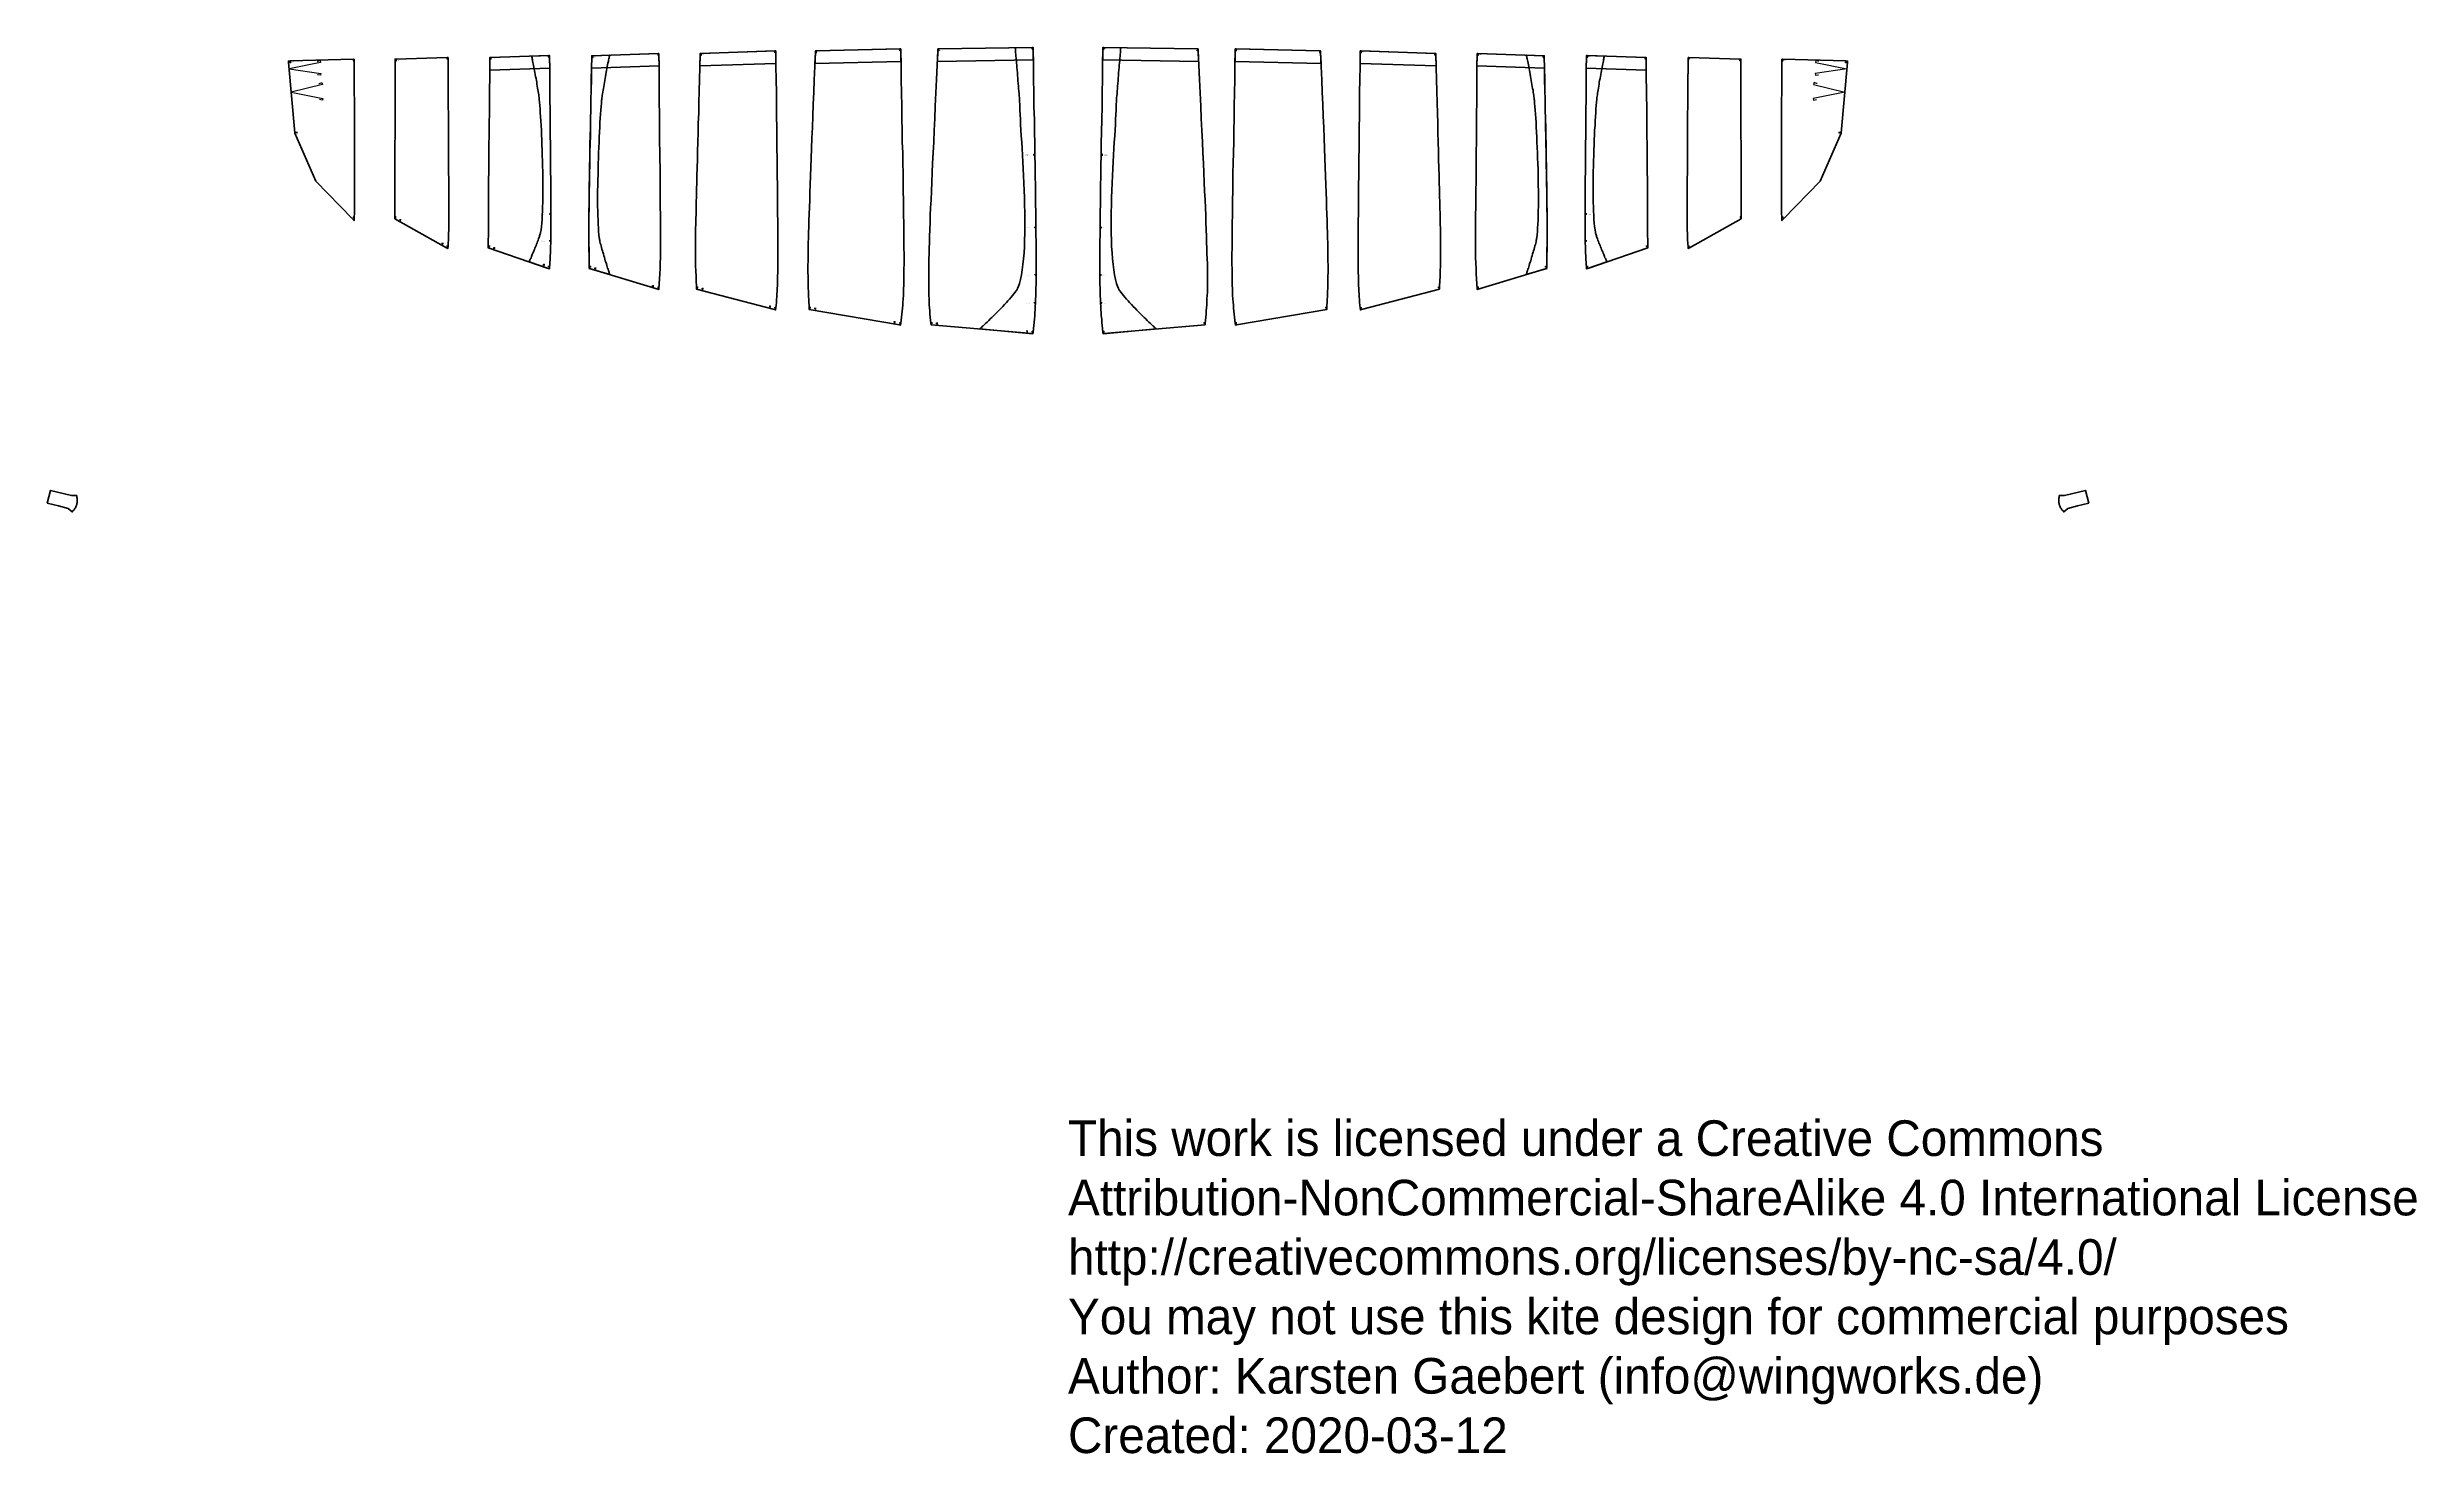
# Model space of a CAD drawing. Header units: millimetres. Extents: x -5729 to 7569, y -5370 to 2520.
import ezdxf

# ---------------------------------------------------------------- set-up
doc = ezdxf.new("R2010")
doc.units = ezdxf.units.MM
doc.layers.add('CUT', color=6, linetype='Continuous', lineweight=50)
doc.layers.add('PEN', color=5, linetype='Continuous')
doc.layers.add('TEXT', color=3, linetype='Continuous')

# ---------------------------------------------------------------- blocks, each defined once
blk = doc.blocks.new('ripstop UV-SAIL-1_(0)')
at = {"layer": 'CUT'}
blk.add_lwpolyline([(0, 0), (0, -8), (2, -94), (3, -177), (4, -256), (5, -332), (7, -404), (8, -474), (9, -540), (10, -603), (11, -663), (12, -721), (13, -776), (13, -828), (14, -877), (15, -924), (15, -969), (16, -1011), (16, -1051), (17, -1089), (17, -1125), (17, -1159), (17, -1191), (17, -1221), (17, -1250), (17, -1277), (17, -1303), (17, -1328), (16, -1351), (16, -1373), (15, -1394), (14, -1414), (13, -1434), (12, -1453), (11, -1471), (10, -1489), (9, -1507), (7, -1525), (6, -1542), (4, -1560), (2, -1578), (0, -1596), (-1, -1606), (-1, -1606), (-5, -1606), (-573, -1556), (-573, -1556), (-574, -1547), (-576, -1530), (-577, -1513), (-579, -1496), (-580, -1479), (-581, -1462), (-583, -1445), (-584, -1428), (-584, -1411), (-585, -1392), (-586, -1374), (-586, -1354), (-586, -1334), (-586, -1312), (-586, -1290), (-586, -1266), (-586, -1241), (-586, -1215), (-585, -1187), (-584, -1158), (-583, -1127), (-582, -1094), (-581, -1059), (-580, -1023), (-578, -984), (-577, -943), (-575, -900), (-573, -855), (-571, -807), (-568, -757), (-566, -704), (-564, -649), (-561, -591), (-558, -530), (-555, -466), (-552, -399), (-549, -329), (-545, -256), (-542, -180), (-538, -100), (-534, -17), (-534, -9), (-534, -9), (-530, -9), (-5, 0), (0, 0)], dxfattribs=at)
at = {"layer": 'PEN'}
for p, q in [((-525, -17), (-535, -17)), ((-530, -12), (-530, -22)), ((1, -8), (-9, -8)), ((-4, -3), (-4, -13)), ((10, -603), (0, -603)), ((5, -598), (5, -608)), ((16, -1011), (6, -1011)), ((11, -1006), (11, -1016)), ((18, -1277), (8, -1277)), ((13, -1272), (13, -1282)), ((14, -1434), (4, -1434)), ((9, -1429), (9, -1439)), ((-564, -1547), (-574, -1547)), ((-569, -1542), (-569, -1552)), ((-535, -1549), (-545, -1549)), ((-540, -1544), (-540, -1554)), ((-29, -1593), (-39, -1593)), ((-34, -1588), (-34, -1598)), ((-4, -1591), (-4, -1601)), ((1, -1596), (-9, -1596))]:
    blk.add_line(p, q, dxfattribs=at)
at = {"layer": 'TEXT'}
blk.add_text('SAIL-1 R', height=3, dxfattribs=at).set_placement((-525, -17))
at = {"layer": 'text'}
for p in [(-44, -605), (-38, -1013), (-36, -1279), (-40, -1436)]:
    blk.add_text('strut-seam', height=3, dxfattribs=at).set_placement(p)
blk = doc.blocks.new('ripstop UV-SAIL-2_(1)')
at = {"layer": 'CUT'}
blk.add_lwpolyline([(0, 0), (0, -8), (2, -91), (3, -171), (4, -247), (6, -320), (7, -390), (8, -457), (9, -521), (11, -582), (12, -641), (13, -696), (13, -749), (14, -799), (15, -847), (16, -892), (16, -935), (17, -976), (17, -1015), (18, -1051), (18, -1086), (18, -1119), (19, -1150), (19, -1179), (19, -1207), (18, -1233), (18, -1258), (18, -1282), (18, -1304), (17, -1326), (16, -1346), (16, -1366), (15, -1384), (14, -1402), (12, -1420), (11, -1437), (10, -1454), (8, -1471), (6, -1488), (4, -1505), (2, -1521), (0, -1539), (-1, -1549), (-1, -1549), (-6, -1548), (-513, -1462), (-513, -1462), (-513, -1453), (-514, -1437), (-515, -1421), (-516, -1406), (-517, -1390), (-518, -1375), (-518, -1359), (-519, -1343), (-519, -1326), (-520, -1309), (-520, -1292), (-520, -1274), (-521, -1254), (-521, -1234), (-521, -1213), (-520, -1191), (-520, -1168), (-520, -1143), (-519, -1117), (-519, -1090), (-518, -1060), (-517, -1030), (-516, -997), (-515, -963), (-514, -927), (-512, -888), (-511, -848), (-510, -805), (-508, -760), (-506, -714), (-504, -664), (-502, -612), (-500, -558), (-498, -500), (-496, -440), (-493, -377), (-491, -312), (-488, -243), (-485, -173), (-482, -98), (-479, -19), (-479, -11), (-479, -11), (-475, -11), (-5, 0), (0, 0)], dxfattribs=at)
at = {"layer": 'PEN'}
for p, q in [((-470, -19), (-480, -19)), ((-475, -14), (-475, -24)), ((1, -8), (-9, -8)), ((-4, -3), (-4, -13)), ((-504, -1452), (-514, -1452)), ((-509, -1447), (-509, -1457)), ((-474, -1457), (-484, -1457)), ((-479, -1452), (-479, -1462)), ((-29, -1533), (-39, -1533)), ((-34, -1528), (-34, -1538)), ((1, -1538), (-9, -1538)), ((-4, -1533), (-4, -1543))]:
    blk.add_line(p, q, dxfattribs=at)
at = {"layer": 'TEXT'}
blk.add_text('SAIL-2 R', height=3, dxfattribs=at).set_placement((-470, -19))
blk = doc.blocks.new('ripstop UV-SAIL-3_(2)')
at = {"layer": 'CUT'}
blk.add_lwpolyline([(0, 0), (0, -8), (1, -86), (2, -161), (3, -233), (3, -301), (4, -367), (5, -430), (6, -490), (6, -547), (7, -601), (8, -653), (8, -703), (9, -750), (9, -795), (10, -837), (10, -878), (10, -916), (11, -952), (11, -987), (11, -1019), (11, -1050), (11, -1079), (12, -1107), (12, -1133), (12, -1157), (11, -1181), (11, -1203), (11, -1224), (11, -1244), (10, -1263), (10, -1281), (9, -1299), (9, -1316), (8, -1332), (7, -1348), (6, -1364), (5, -1380), (4, -1395), (3, -1411), (2, -1426), (0, -1442), (-1, -1453), (-1, -1453), (-7, -1451), (-445, -1336), (-445, -1336), (-445, -1327), (-446, -1313), (-447, -1299), (-447, -1285), (-448, -1271), (-448, -1257), (-449, -1243), (-449, -1228), (-450, -1213), (-450, -1198), (-450, -1182), (-450, -1165), (-450, -1148), (-451, -1130), (-451, -1111), (-451, -1090), (-450, -1069), (-450, -1047), (-450, -1023), (-450, -998), (-449, -971), (-449, -943), (-448, -913), (-447, -882), (-447, -849), (-446, -814), (-445, -777), (-444, -738), (-443, -698), (-442, -655), (-440, -610), (-439, -562), (-438, -512), (-436, -460), (-435, -406), (-433, -349), (-432, -289), (-430, -226), (-428, -161), (-426, -93), (-424, -22), (-424, -14), (-424, -14), (-420, -14), (-5, 0), (0, 0)], dxfattribs=at)
at = {"layer": 'PEN'}
for p, q in [((-415, -22), (-425, -22)), ((-420, -17), (-420, -27)), ((1, -8), (-9, -8)), ((-4, -3), (-4, -13)), ((-436, -1327), (-446, -1327)), ((-441, -1322), (-441, -1332)), ((-412, -1330), (-412, -1340)), ((-407, -1335), (-417, -1335)), ((-28, -1434), (-38, -1434)), ((-33, -1429), (-33, -1439)), ((1, -1442), (-9, -1442)), ((-4, -1437), (-4, -1447))]:
    blk.add_line(p, q, dxfattribs=at)
at = {"layer": 'TEXT'}
blk.add_text('SAIL-3 R', height=3, dxfattribs=at).set_placement((-415, -22))
blk = doc.blocks.new('ripstop UV-SAIL-4_(3)')
at = {"layer": 'CUT'}
blk.add_lwpolyline([(0, 0), (0, -8), (1, -79), (1, -147), (2, -213), (2, -275), (3, -335), (3, -392), (4, -447), (4, -499), (5, -549), (5, -596), (6, -641), (6, -684), (6, -725), (7, -764), (7, -801), (7, -836), (7, -869), (8, -900), (8, -930), (8, -958), (8, -984), (8, -1009), (8, -1033), (8, -1056), (8, -1077), (8, -1097), (8, -1116), (8, -1135), (8, -1152), (7, -1169), (7, -1185), (6, -1200), (6, -1215), (5, -1229), (5, -1244), (4, -1258), (3, -1272), (2, -1286), (1, -1300), (0, -1314), (-1, -1325), (-1, -1325), (-7, -1323), (-390, -1206), (-390, -1206), (-391, -1197), (-391, -1185), (-391, -1172), (-391, -1160), (-392, -1147), (-392, -1135), (-392, -1122), (-392, -1109), (-392, -1095), (-393, -1082), (-393, -1067), (-393, -1052), (-393, -1037), (-393, -1020), (-393, -1003), (-393, -985), (-393, -966), (-393, -945), (-393, -924), (-393, -901), (-392, -877), (-392, -852), (-392, -825), (-391, -797), (-391, -767), (-390, -735), (-390, -702), (-389, -668), (-388, -630), (-388, -592), (-387, -551), (-386, -508), (-385, -463), (-384, -416), (-384, -367), (-383, -316), (-382, -261), (-380, -205), (-379, -146), (-378, -85), (-377, -21), (-377, -13), (-377, -13), (-373, -13), (-5, 0), (0, 0)], dxfattribs=at)
at = {"layer": 'PEN'}
for p, q in [((-368, -21), (-378, -21)), ((-373, -16), (-373, -26)), ((1, -8), (-9, -8)), ((-4, -3), (-4, -13)), ((-386, -1192), (-386, -1202)), ((-381, -1197), (-391, -1197)), ((-352, -1206), (-362, -1206)), ((-357, -1201), (-357, -1211)), ((-28, -1305), (-38, -1305)), ((-33, -1300), (-33, -1310)), ((1, -1313), (-9, -1313)), ((-4, -1308), (-4, -1318))]:
    blk.add_line(p, q, dxfattribs=at)
at = {"layer": 'TEXT'}
blk.add_text('SAIL-4 R', height=3, dxfattribs=at).set_placement((-368, -21))
blk = doc.blocks.new('ripstop UV-SAIL-5_(4)')
at = {"layer": 'CUT'}
blk.add_lwpolyline([(0, 0), (0, -8), (1, -76), (1, -134), (2, -193), (2, -249), (3, -303), (3, -355), (4, -404), (4, -451), (5, -498), (5, -538), (6, -579), (6, -618), (6, -655), (7, -690), (7, -723), (7, -754), (7, -784), (7, -813), (8, -839), (8, -865), (8, -889), (8, -911), (8, -933), (8, -953), (8, -972), (8, -991), (8, -1008), (7, -1024), (7, -1040), (7, -1055), (6, -1069), (6, -1083), (6, -1096), (5, -1109), (4, -1122), (4, -1135), (3, -1147), (2, -1160), (1, -1172), (0, -1185), (-1, -1196), (-1, -1196), (-8, -1194), (-344, -1079), (-344, -1079), (-344, -1070), (-344, -1059), (-344, -1049), (-344, -1038), (-344, -1028), (-343, -1017), (-343, -1006), (-343, -994), (-343, -982), (-343, -970), (-343, -957), (-343, -944), (-343, -930), (-343, -915), (-343, -900), (-343, -884), (-343, -866), (-343, -848), (-343, -829), (-343, -808), (-343, -787), (-342, -764), (-342, -740), (-342, -715), (-342, -688), (-341, -660), (-341, -630), (-341, -598), (-341, -565), (-340, -531), (-340, -494), (-339, -456), (-339, -416), (-339, -373), (-338, -329), (-338, -283), (-337, -234), (-337, -184), (-336, -131), (-336, -76), (-335, -18), (-335, -10), (-335, -10), (-331, -10), (-5, 0), (0, 0)], dxfattribs=at)
at = {"layer": 'PEN'}
for p, q in [((-326, -18), (-336, -18)), ((-331, -13), (-331, -23)), ((1, -8), (-9, -8)), ((-4, -3), (-4, -13)), ((8, -889), (-2, -889)), ((3, -884), (3, -894)), ((8, -1040), (-2, -1040)), ((3, -1035), (3, -1045)), ((-334, -1070), (-344, -1070)), ((-339, -1065), (-339, -1075)), ((-306, -1080), (-316, -1080)), ((-311, -1075), (-311, -1085)), ((-28, -1174), (-38, -1174)), ((-33, -1169), (-33, -1179)), ((1, -1184), (-9, -1184)), ((-4, -1179), (-4, -1189))]:
    blk.add_line(p, q, dxfattribs=at)
at = {"layer": 'TEXT'}
blk.add_text('SAIL-5 R', height=3, dxfattribs=at).set_placement((-326, -18))
at = {"layer": 'text'}
for p in [(-46, -891), (-46, -1042)]:
    blk.add_text('strut-seam', height=3, dxfattribs=at).set_placement(p)
blk = doc.blocks.new('ripstop UV-SAIL-6_(5)')
at = {"layer": 'CUT'}
blk.add_lwpolyline([(0, 0), (0, -8), (0, -66), (1, -121), (1, -174), (1, -224), (1, -273), (2, -319), (2, -363), (2, -405), (2, -446), (3, -484), (3, -520), (3, -555), (3, -588), (3, -620), (3, -649), (4, -678), (4, -705), (4, -730), (4, -754), (4, -777), (4, -798), (4, -819), (4, -838), (4, -856), (4, -873), (4, -890), (4, -905), (4, -920), (4, -934), (4, -947), (4, -960), (4, -972), (3, -984), (3, -996), (3, -1007), (2, -1018), (2, -1028), (1, -1039), (1, -1049), (0, -1060), (-1, -1073), (-1, -1073), (-9, -1069), (-299, -906), (-299, -906), (-299, -897), (-299, -889), (-299, -880), (-299, -872), (-299, -863), (-299, -854), (-298, -845), (-298, -836), (-298, -826), (-298, -816), (-298, -805), (-298, -794), (-298, -782), (-298, -770), (-298, -757), (-298, -743), (-298, -729), (-298, -713), (-298, -697), (-298, -680), (-298, -662), (-298, -643), (-298, -623), (-298, -602), (-298, -579), (-298, -555), (-298, -531), (-298, -504), (-298, -477), (-297, -447), (-297, -417), (-297, -385), (-297, -351), (-297, -316), (-297, -279), (-297, -240), (-297, -199), (-297, -157), (-297, -112), (-297, -66), (-297, -18), (-297, -10), (-297, -10), (-293, -10), (-5, 0), (0, 0)], dxfattribs=at)
at = {"layer": 'PEN'}
for p, q in [((-287, -18), (-297, -18)), ((-292, -13), (-292, -23)), ((1, -8), (-9, -8)), ((-4, -3), (-4, -13)), ((-290, -897), (-300, -897)), ((-295, -892), (-295, -902)), ((-263, -912), (-273, -912)), ((-268, -907), (-268, -917)), ((-26, -1045), (-36, -1045)), ((-31, -1040), (-31, -1050)), ((1, -1060), (-9, -1060)), ((-4, -1055), (-4, -1065))]:
    blk.add_line(p, q, dxfattribs=at)
at = {"layer": 'TEXT'}
blk.add_text('SAIL-6 R', height=3, dxfattribs=at).set_placement((-287, -18))
blk = doc.blocks.new('ripstop UV-SAIL-7_(6)')
at = {"layer": 'CUT'}
blk.add_lwpolyline([(0, 0), (0, -8), (0, -56), (0, -103), (0, -147), (0, -189), (1, -230), (1, -269), (1, -306), (1, -341), (1, -375), (1, -407), (1, -438), (1, -467), (1, -494), (1, -521), (1, -546), (2, -569), (2, -592), (2, -613), (2, -633), (2, -652), (2, -670), (2, -687), (2, -704), (2, -719), (2, -733), (2, -747), (2, -760), (2, -772), (2, -784), (2, -795), (2, -806), (2, -816), (2, -826), (2, -835), (1, -844), (1, -853), (1, -862), (1, -871), (0, -879), (0, -888), (-1, -906), (-1, -906), (-12, -894), (-216, -684), (-333, -415), (-333, -415), (-333, -413), (-369, -19), (-370, -11), (-370, -11), (-359, -10), (-5, 0), (0, 0)], dxfattribs=at)
at = {"layer": 'PEN'}
for p, q in [((-354, -18), (-364, -18)), ((-359, -13), (-359, -23)), ((1, -8), (-9, -8)), ((-4, -3), (-4, -13)), ((-318, -412), (-328, -412)), ((-323, -407), (-323, -417)), ((1, -888), (-9, -888)), ((-4, -883), (-4, -893))]:
    blk.add_line(p, q, dxfattribs=at)
for points in [[(-209, -12), (-205, -11), (-191, -8), (-189, -18), (-366, -54), (-188, -81), (-189, -90), (-203, -88), (-207, -88)], [(-199, -137), (-196, -136), (-182, -132), (-179, -142), (-354, -186), (-177, -220), (-179, -230), (-187, -228), (-196, -226)]]:
    blk.add_lwpolyline(points, dxfattribs=at)
at = {"layer": 'TEXT'}
blk.add_text('SAIL-7 R', height=3, dxfattribs=at).set_placement((-354, -18))
blk = doc.blocks.new('ripstop UV-SAIL-1.left_(7)')
at = {"layer": 'CUT'}
blk.add_lwpolyline([(0, 0), (0, -8), (-2, -94), (-3, -177), (-4, -256), (-5, -332), (-7, -404), (-8, -474), (-9, -540), (-10, -603), (-11, -663), (-12, -721), (-13, -776), (-13, -828), (-14, -877), (-15, -924), (-15, -969), (-16, -1011), (-16, -1051), (-17, -1089), (-17, -1125), (-17, -1159), (-17, -1191), (-17, -1221), (-17, -1250), (-17, -1277), (-17, -1303), (-17, -1328), (-16, -1351), (-16, -1373), (-15, -1394), (-14, -1414), (-13, -1434), (-12, -1453), (-11, -1471), (-10, -1489), (-9, -1507), (-7, -1525), (-6, -1542), (-4, -1560), (-2, -1578), (0, -1596), (1, -1606), (1, -1606), (5, -1606), (573, -1556), (573, -1556), (574, -1547), (576, -1530), (577, -1513), (579, -1496), (580, -1479), (581, -1462), (583, -1445), (584, -1428), (584, -1411), (585, -1392), (586, -1374), (586, -1354), (586, -1334), (586, -1312), (586, -1290), (586, -1266), (586, -1241), (586, -1215), (585, -1187), (584, -1158), (583, -1127), (582, -1094), (581, -1059), (580, -1023), (578, -984), (577, -943), (575, -900), (573, -855), (571, -807), (568, -757), (566, -704), (564, -649), (561, -591), (558, -530), (555, -466), (552, -399), (549, -329), (545, -256), (542, -180), (538, -100), (534, -17), (534, -9), (534, -9), (530, -9), (5, 0), (0, 0)], dxfattribs=at)
at = {"layer": 'PEN'}
for p, q in [((9, -8), (-1, -8)), ((4, -3), (4, -13)), ((535, -17), (525, -17)), ((530, -12), (530, -22)), ((0, -603), (-10, -603)), ((-5, -598), (-5, -608)), ((-6, -1011), (-16, -1011)), ((-11, -1006), (-11, -1016)), ((-8, -1277), (-18, -1277)), ((-13, -1272), (-13, -1282)), ((-4, -1434), (-14, -1434)), ((-9, -1429), (-9, -1439)), ((-926, -1549), (-936, -1549)), ((-931, -1544), (-931, -1554)), ((-421, -1593), (-431, -1593)), ((-426, -1588), (-426, -1598)), ((4, -1591), (4, -1601)), ((574, -1547), (564, -1547)), ((569, -1542), (569, -1552)), ((9, -1596), (-1, -1596))]:
    blk.add_line(p, q, dxfattribs=at)
at = {"layer": 'TEXT'}
blk.add_text('SAIL-1 L', height=3, dxfattribs=at).set_placement((9, -8))
at = {"layer": 'text'}
for p in [(6, -605), (0, -1013), (-2, -1279), (2, -1436)]:
    blk.add_text('strut-seam', height=3, dxfattribs=at).set_placement(p)
blk = doc.blocks.new('ripstop UV-SAIL-1.te_patch_(8)')
at = {"layer": 'CUT'}
blk.add_lwpolyline([(0, 0), (0, -8), (1, -70), (-537, -80), (-534, -17), (-534, -9), (0, 0)], dxfattribs=at)
blk = doc.blocks.new('ripstop UV-SAIL-1.te_patch.left_(9)')
at = {"layer": 'CUT'}
blk.add_lwpolyline([(0, 0), (0, -8), (-1, -70), (537, -80), (534, -17), (534, -9), (0, 0)], dxfattribs=at)
blk = doc.blocks.new('ripstop UV-SAIL-1.patch.strut.center_(10)')
at = {"layer": 'CUT'}
blk.add_lwpolyline([(0, 0), (0, -1), (0, -3), (1, -7), (1, -13), (2, -20), (2, -28), (3, -37), (4, -47), (5, -59), (6, -71), (7, -84), (8, -97), (9, -111), (11, -125), (12, -140), (13, -155), (14, -170), (15, -185), (17, -200), (18, -215), (19, -229), (20, -243), (21, -257), (22, -270), (23, -282), (23, -294), (24, -304), (25, -314), (25, -322), (25, -330), (26, -351), (27, -375), (29, -402), (30, -431), (32, -462), (34, -495), (36, -529), (38, -565), (41, -602), (43, -640), (45, -680), (47, -719), (48, -760), (50, -801), (51, -841), (52, -882), (53, -923), (54, -963), (54, -1003), (53, -1041), (52, -1079), (51, -1116), (49, -1151), (47, -1184), (43, -1216), (39, -1246), (35, -1274), (30, -1300), (23, -1323), (16, -1343), (13, -1349), (10, -1356), (5, -1364), (-1, -1372), (-8, -1381), (-15, -1390), (-23, -1400), (-32, -1410), (-41, -1420), (-50, -1430), (-60, -1441), (-70, -1451), (-80, -1462), (-90, -1473), (-101, -1483), (-111, -1493), (-121, -1503), (-131, -1513), (-140, -1522), (-149, -1531), (-158, -1539), (-166, -1546), (-173, -1553), (-180, -1560), (-185, -1565), (-190, -1570), (-194, -1573), (-197, -1576), (-199, -1578), (-200, -1578), (-200, -1578), (99, -1605), (99, -1605), (100, -1595), (102, -1576), (104, -1558), (106, -1541), (107, -1523), (109, -1505), (110, -1488), (111, -1470), (112, -1451), (113, -1432), (114, -1413), (115, -1392), (116, -1371), (116, -1349), (117, -1326), (117, -1301), (117, -1276), (117, -1248), (117, -1220), (117, -1189), (117, -1157), (117, -1123), (117, -1087), (116, -1049), (116, -1009), (115, -967), (115, -922), (114, -875), (113, -826), (113, -774), (112, -719), (111, -662), (110, -601), (109, -538), (108, -472), (107, -403), (105, -330), (104, -254), (103, -175), (102, -93), (100, -6), (100, 2), (0, 0), (100, 2)], dxfattribs=at)
blk = doc.blocks.new('ripstop UV-SAIL-1.patch.strut.center.left_(11)')
at = {"layer": 'CUT'}
blk.add_lwpolyline([(0, 0), (0, -1), (0, -3), (-1, -7), (-1, -13), (-2, -20), (-2, -28), (-3, -37), (-4, -47), (-5, -59), (-6, -71), (-7, -84), (-8, -97), (-9, -111), (-11, -125), (-12, -140), (-13, -155), (-14, -170), (-15, -185), (-17, -200), (-18, -215), (-19, -229), (-20, -243), (-21, -257), (-22, -270), (-23, -282), (-23, -294), (-24, -304), (-25, -314), (-25, -322), (-25, -330), (-26, -351), (-27, -375), (-29, -402), (-30, -431), (-32, -462), (-34, -495), (-36, -529), (-38, -565), (-41, -602), (-43, -640), (-45, -680), (-47, -719), (-48, -760), (-50, -801), (-51, -841), (-52, -882), (-53, -923), (-54, -963), (-54, -1003), (-53, -1041), (-52, -1079), (-51, -1116), (-49, -1151), (-47, -1184), (-43, -1216), (-39, -1246), (-35, -1274), (-30, -1300), (-23, -1323), (-16, -1343), (-13, -1349), (-10, -1356), (-5, -1364), (1, -1372), (8, -1381), (15, -1390), (23, -1400), (32, -1410), (41, -1420), (50, -1430), (60, -1441), (70, -1451), (80, -1462), (90, -1473), (101, -1483), (111, -1493), (121, -1503), (131, -1513), (140, -1522), (149, -1531), (158, -1539), (166, -1546), (173, -1553), (180, -1560), (185, -1565), (190, -1570), (194, -1573), (197, -1576), (199, -1578), (200, -1578), (200, -1578), (-99, -1605), (-99, -1605), (-100, -1595), (-102, -1576), (-104, -1558), (-106, -1541), (-107, -1523), (-109, -1505), (-110, -1488), (-111, -1470), (-112, -1451), (-113, -1432), (-114, -1413), (-115, -1392), (-116, -1371), (-116, -1349), (-117, -1326), (-117, -1301), (-117, -1276), (-117, -1248), (-117, -1220), (-117, -1189), (-117, -1157), (-117, -1123), (-117, -1087), (-116, -1049), (-116, -1009), (-115, -967), (-115, -922), (-114, -875), (-113, -826), (-113, -774), (-112, -719), (-111, -662), (-110, -601), (-109, -538), (-108, -472), (-107, -403), (-105, -330), (-104, -254), (-103, -175), (-102, -93), (-100, -6), (-100, 2), (0, 0), (-100, 2)], dxfattribs=at)
blk = doc.blocks.new('ripstop UV-SAIL-2.left_(12)')
at = {"layer": 'CUT'}
blk.add_lwpolyline([(0, 0), (0, -8), (-2, -91), (-3, -171), (-4, -247), (-6, -320), (-7, -390), (-8, -457), (-9, -521), (-11, -582), (-12, -641), (-13, -696), (-13, -749), (-14, -799), (-15, -847), (-16, -892), (-16, -935), (-17, -976), (-17, -1015), (-18, -1051), (-18, -1086), (-18, -1119), (-19, -1150), (-19, -1179), (-19, -1207), (-18, -1233), (-18, -1258), (-18, -1282), (-18, -1304), (-17, -1326), (-16, -1346), (-16, -1366), (-15, -1384), (-14, -1402), (-12, -1420), (-11, -1437), (-10, -1454), (-8, -1471), (-6, -1488), (-4, -1505), (-2, -1521), (0, -1539), (1, -1549), (1, -1549), (6, -1548), (513, -1462), (513, -1462), (513, -1453), (514, -1437), (515, -1421), (516, -1406), (517, -1390), (518, -1375), (518, -1359), (519, -1343), (519, -1326), (520, -1309), (520, -1292), (520, -1274), (521, -1254), (521, -1234), (521, -1213), (520, -1191), (520, -1168), (520, -1143), (519, -1117), (519, -1090), (518, -1060), (517, -1030), (516, -997), (515, -963), (514, -927), (512, -888), (511, -848), (510, -805), (508, -760), (506, -714), (504, -664), (502, -612), (500, -558), (498, -500), (496, -440), (493, -377), (491, -312), (488, -243), (485, -173), (482, -98), (479, -19), (479, -11), (479, -11), (475, -11), (5, 0), (0, 0)], dxfattribs=at)
at = {"layer": 'PEN'}
for p, q in [((9, -8), (-1, -8)), ((4, -3), (4, -13)), ((480, -19), (470, -19)), ((475, -14), (475, -24)), ((-2353, -1457), (-2363, -1457)), ((-2358, -1452), (-2358, -1462)), ((514, -1452), (504, -1452)), ((509, -1447), (509, -1457)), ((-1908, -1533), (-1918, -1533)), ((-1913, -1528), (-1913, -1538)), ((9, -1538), (-1, -1538)), ((4, -1533), (4, -1543))]:
    blk.add_line(p, q, dxfattribs=at)
at = {"layer": 'TEXT'}
blk.add_text('SAIL-2 L', height=3, dxfattribs=at).set_placement((9, -8))
blk = doc.blocks.new('ripstop UV-SAIL-2.te_patch_(13)')
at = {"layer": 'CUT'}
blk.add_lwpolyline([(0, 0), (0, -8), (1, -70), (-482, -82), (-479, -19), (-479, -11), (0, 0)], dxfattribs=at)
blk = doc.blocks.new('ripstop UV-SAIL-2.te_patch.left_(14)')
at = {"layer": 'CUT'}
blk.add_lwpolyline([(0, 0), (0, -8), (-1, -70), (482, -82), (479, -19), (479, -11), (0, 0)], dxfattribs=at)
blk = doc.blocks.new('ripstop UV-SAIL-3.left_(15)')
at = {"layer": 'CUT'}
blk.add_lwpolyline([(0, 0), (0, -8), (-1, -86), (-2, -161), (-3, -233), (-3, -301), (-4, -367), (-5, -430), (-6, -490), (-6, -547), (-7, -601), (-8, -653), (-8, -703), (-9, -750), (-9, -795), (-10, -837), (-10, -878), (-10, -916), (-11, -952), (-11, -987), (-11, -1019), (-11, -1050), (-11, -1079), (-12, -1107), (-12, -1133), (-12, -1157), (-11, -1181), (-11, -1203), (-11, -1224), (-11, -1244), (-10, -1263), (-10, -1281), (-9, -1299), (-9, -1316), (-8, -1332), (-7, -1348), (-6, -1364), (-5, -1380), (-4, -1395), (-3, -1411), (-2, -1426), (0, -1442), (1, -1453), (1, -1453), (7, -1451), (445, -1336), (445, -1336), (445, -1327), (446, -1313), (447, -1299), (447, -1285), (448, -1271), (448, -1257), (449, -1243), (449, -1228), (450, -1213), (450, -1198), (450, -1182), (450, -1165), (450, -1148), (451, -1130), (451, -1111), (451, -1090), (450, -1069), (450, -1047), (450, -1023), (450, -998), (449, -971), (449, -943), (448, -913), (447, -882), (447, -849), (446, -814), (445, -777), (444, -738), (443, -698), (442, -655), (440, -610), (439, -562), (438, -512), (436, -460), (435, -406), (433, -349), (432, -289), (430, -226), (428, -161), (426, -93), (424, -22), (424, -14), (424, -14), (420, -14), (5, 0), (0, 0)], dxfattribs=at)
at = {"layer": 'PEN'}
for p, q in [((9, -8), (-1, -8)), ((4, -3), (4, -13)), ((425, -22), (415, -22)), ((420, -17), (420, -27)), ((-3691, -1330), (-3691, -1340)), ((446, -1327), (436, -1327)), ((441, -1322), (441, -1332)), ((-3686, -1335), (-3696, -1335)), ((-3308, -1434), (-3318, -1434)), ((-3313, -1429), (-3313, -1439)), ((9, -1442), (-1, -1442)), ((4, -1437), (4, -1447))]:
    blk.add_line(p, q, dxfattribs=at)
at = {"layer": 'TEXT'}
blk.add_text('SAIL-3 L', height=3, dxfattribs=at).set_placement((9, -8))
blk = doc.blocks.new('ripstop UV-SAIL-3.te_patch_(16)')
at = {"layer": 'CUT'}
blk.add_lwpolyline([(0, 0), (0, -8), (1, -70), (-426, -84), (-424, -22), (-424, -14), (0, 0)], dxfattribs=at)
blk = doc.blocks.new('ripstop UV-SAIL-3.te_patch.left_(17)')
at = {"layer": 'CUT'}
blk.add_lwpolyline([(0, 0), (0, -8), (-1, -70), (426, -84), (424, -22), (424, -14), (0, 0)], dxfattribs=at)
blk = doc.blocks.new('ripstop UV-SAIL-4.left_(18)')
at = {"layer": 'CUT'}
blk.add_lwpolyline([(0, 0), (0, -8), (-1, -79), (-1, -147), (-2, -213), (-2, -275), (-3, -335), (-3, -392), (-4, -447), (-4, -499), (-5, -549), (-5, -596), (-6, -641), (-6, -684), (-6, -725), (-7, -764), (-7, -801), (-7, -836), (-7, -869), (-8, -900), (-8, -930), (-8, -958), (-8, -984), (-8, -1009), (-8, -1033), (-8, -1056), (-8, -1077), (-8, -1097), (-8, -1116), (-8, -1135), (-8, -1152), (-7, -1169), (-7, -1185), (-6, -1200), (-6, -1215), (-5, -1229), (-5, -1244), (-4, -1258), (-3, -1272), (-2, -1286), (-1, -1300), (0, -1314), (1, -1325), (1, -1325), (7, -1323), (390, -1206), (390, -1206), (391, -1197), (391, -1185), (391, -1172), (391, -1160), (392, -1147), (392, -1135), (392, -1122), (392, -1109), (392, -1095), (393, -1082), (393, -1067), (393, -1052), (393, -1037), (393, -1020), (393, -1003), (393, -985), (393, -966), (393, -945), (393, -924), (393, -901), (392, -877), (392, -852), (392, -825), (391, -797), (391, -767), (390, -735), (390, -702), (389, -668), (388, -630), (388, -592), (387, -551), (386, -508), (385, -463), (384, -416), (384, -367), (383, -316), (382, -261), (380, -205), (379, -146), (378, -85), (377, -21), (377, -13), (377, -13), (373, -13), (5, 0), (0, 0)], dxfattribs=at)
at = {"layer": 'PEN'}
for p, q in [((9, -8), (-1, -8)), ((4, -3), (4, -13)), ((378, -21), (368, -21)), ((373, -16), (373, -26)), ((386, -1192), (386, -1202)), ((-4945, -1206), (-4955, -1206)), ((-4950, -1201), (-4950, -1211)), ((-4621, -1305), (-4631, -1305)), ((-4626, -1300), (-4626, -1310)), ((9, -1313), (-1, -1313)), ((4, -1308), (4, -1318)), ((391, -1197), (381, -1197))]:
    blk.add_line(p, q, dxfattribs=at)
at = {"layer": 'TEXT'}
blk.add_text('SAIL-4 L', height=3, dxfattribs=at).set_placement((9, -8))
blk = doc.blocks.new('ripstop UV-SAIL-4.te_patch_(19)')
at = {"layer": 'CUT'}
blk.add_lwpolyline([(0, 0), (0, -8), (1, -70), (-378, -83), (-377, -21), (-377, -13), (0, 0)], dxfattribs=at)
blk = doc.blocks.new('ripstop UV-SAIL-4.te_patch.left_(20)')
at = {"layer": 'CUT'}
blk.add_lwpolyline([(0, 0), (0, -8), (-1, -70), (378, -83), (377, -21), (377, -13), (0, 0)], dxfattribs=at)
blk = doc.blocks.new('ripstop UV-SAIL-4.patch.strut.outside_(21)')
at = {"layer": 'CUT'}
blk.add_lwpolyline([(0, 0), (0, 1), (-1, 2), (-2, 5), (-3, 8), (-4, 12), (-6, 17), (-7, 23), (-9, 30), (-12, 37), (-14, 44), (-17, 52), (-19, 61), (-22, 69), (-25, 78), (-27, 87), (-30, 97), (-33, 106), (-36, 116), (-39, 125), (-41, 134), (-44, 143), (-46, 152), (-49, 161), (-51, 169), (-53, 177), (-55, 184), (-56, 191), (-57, 197), (-58, 202), (-59, 207), (-61, 223), (-63, 241), (-64, 261), (-65, 283), (-66, 306), (-67, 331), (-67, 357), (-68, 384), (-68, 412), (-68, 441), (-68, 470), (-67, 500), (-67, 530), (-66, 561), (-66, 592), (-65, 623), (-64, 654), (-63, 684), (-62, 714), (-60, 744), (-59, 772), (-58, 800), (-56, 827), (-55, 853), (-53, 878), (-52, 901), (-50, 923), (-49, 943), (-47, 961), (-46, 978), (-45, 983), (-44, 990), (-43, 997), (-42, 1005), (-41, 1014), (-39, 1024), (-38, 1034), (-36, 1044), (-34, 1055), (-32, 1066), (-30, 1078), (-28, 1089), (-26, 1101), (-24, 1112), (-22, 1124), (-20, 1135), (-18, 1146), (-16, 1157), (-14, 1167), (-12, 1177), (-10, 1186), (-8, 1195), (-7, 1203), (-5, 1210), (-4, 1216), (-3, 1222), (-2, 1226), (-2, 1229), (-1, 1231), (-1, 1232), (-1, 1232), (-101, 1228), (-101, 1228), (-101, 1220), (-103, 1156), (-104, 1095), (-105, 1036), (-106, 980), (-107, 926), (-108, 874), (-109, 825), (-110, 778), (-111, 733), (-111, 690), (-112, 649), (-113, 611), (-113, 573), (-114, 539), (-115, 506), (-115, 474), (-116, 444), (-116, 416), (-116, 389), (-117, 364), (-117, 340), (-117, 317), (-117, 296), (-117, 276), (-117, 256), (-117, 238), (-117, 221), (-117, 204), (-117, 189), (-117, 174), (-117, 159), (-117, 146), (-117, 132), (-116, 119), (-116, 106), (-116, 94), (-116, 82), (-115, 69), (-115, 57), (-115, 44), (-115, 35), (-115, 35), (0, 0)], dxfattribs=at)
blk = doc.blocks.new('ripstop UV-SAIL-4.patch.strut.outside.left_(22)')
at = {"layer": 'CUT'}
blk.add_lwpolyline([(0, 0), (0, 1), (1, 2), (2, 5), (3, 8), (4, 12), (6, 17), (7, 23), (9, 30), (12, 37), (14, 44), (17, 52), (19, 61), (22, 69), (25, 78), (27, 87), (30, 97), (33, 106), (36, 116), (39, 125), (41, 134), (44, 143), (46, 152), (49, 161), (51, 169), (53, 177), (55, 184), (56, 191), (57, 197), (58, 202), (59, 207), (61, 223), (63, 241), (64, 261), (65, 283), (66, 306), (67, 331), (67, 357), (68, 384), (68, 412), (68, 441), (68, 470), (67, 500), (67, 530), (66, 561), (66, 592), (65, 623), (64, 654), (63, 684), (62, 714), (60, 744), (59, 772), (58, 800), (56, 827), (55, 853), (53, 878), (52, 901), (50, 923), (49, 943), (47, 961), (46, 978), (45, 983), (44, 990), (43, 997), (42, 1005), (41, 1014), (39, 1024), (38, 1034), (36, 1044), (34, 1055), (32, 1066), (30, 1078), (28, 1089), (26, 1101), (24, 1112), (22, 1124), (20, 1135), (18, 1146), (16, 1157), (14, 1167), (12, 1177), (10, 1186), (8, 1195), (7, 1203), (5, 1210), (4, 1216), (3, 1222), (2, 1226), (2, 1229), (1, 1231), (1, 1232), (1, 1232), (101, 1228), (101, 1228), (101, 1220), (103, 1156), (104, 1095), (105, 1036), (106, 980), (107, 926), (108, 874), (109, 825), (110, 778), (111, 733), (111, 690), (112, 649), (113, 611), (113, 573), (114, 539), (115, 506), (115, 474), (116, 444), (116, 416), (116, 389), (117, 364), (117, 340), (117, 317), (117, 296), (117, 276), (117, 256), (117, 238), (117, 221), (117, 204), (117, 189), (117, 174), (117, 159), (117, 146), (117, 132), (116, 119), (116, 106), (116, 94), (116, 82), (115, 69), (115, 57), (115, 44), (115, 35), (115, 35), (0, 0)], dxfattribs=at)
blk = doc.blocks.new('ripstop UV-SAIL-5.left_(23)')
at = {"layer": 'CUT'}
blk.add_lwpolyline([(0, 0), (0, -8), (-1, -76), (-1, -134), (-2, -193), (-2, -249), (-3, -303), (-3, -355), (-4, -404), (-4, -451), (-5, -498), (-5, -538), (-6, -579), (-6, -618), (-6, -655), (-7, -690), (-7, -723), (-7, -754), (-7, -784), (-7, -813), (-8, -839), (-8, -865), (-8, -889), (-8, -911), (-8, -933), (-8, -953), (-8, -972), (-8, -991), (-8, -1008), (-7, -1024), (-7, -1040), (-7, -1055), (-6, -1069), (-6, -1083), (-6, -1096), (-5, -1109), (-4, -1122), (-4, -1135), (-3, -1147), (-2, -1160), (-1, -1172), (0, -1185), (1, -1196), (1, -1196), (8, -1194), (344, -1079), (344, -1079), (344, -1070), (344, -1059), (344, -1049), (344, -1038), (344, -1028), (343, -1017), (343, -1006), (343, -994), (343, -982), (343, -970), (343, -957), (343, -944), (343, -930), (343, -915), (343, -900), (343, -884), (343, -866), (343, -848), (343, -829), (343, -808), (343, -787), (342, -764), (342, -740), (342, -715), (342, -688), (341, -660), (341, -630), (341, -598), (341, -565), (340, -531), (340, -494), (339, -456), (339, -416), (339, -373), (338, -329), (338, -283), (337, -234), (337, -184), (336, -131), (336, -76), (335, -18), (335, -10), (335, -10), (331, -10), (5, 0), (0, 0)], dxfattribs=at)
at = {"layer": 'PEN'}
for p, q in [((9, -8), (-1, -8)), ((4, -3), (4, -13)), ((336, -18), (326, -18)), ((331, -13), (331, -23)), ((2, -889), (-8, -889)), ((-3, -884), (-3, -894)), ((2, -1040), (-8, -1040)), ((-3, -1035), (-3, -1045)), ((-6125, -1080), (-6135, -1080)), ((-6130, -1075), (-6130, -1085)), ((-5847, -1174), (-5857, -1174)), ((-5852, -1169), (-5852, -1179)), ((9, -1184), (-1, -1184)), ((4, -1179), (4, -1189)), ((344, -1070), (334, -1070)), ((339, -1065), (339, -1075))]:
    blk.add_line(p, q, dxfattribs=at)
at = {"layer": 'TEXT'}
blk.add_text('SAIL-5 L', height=3, dxfattribs=at).set_placement((9, -8))
at = {"layer": 'text'}
for p in [(8, -891), (8, -1042)]:
    blk.add_text('strut-seam', height=3, dxfattribs=at).set_placement(p)
blk = doc.blocks.new('ripstop UV-SAIL-5.te_patch_(24)')
at = {"layer": 'CUT'}
blk.add_lwpolyline([(0, 0), (0, -8), (1, -70), (-336, -81), (-336, -76), (-335, -18), (-335, -10), (0, 0)], dxfattribs=at)
blk = doc.blocks.new('ripstop UV-SAIL-5.te_patch.left_(25)')
at = {"layer": 'CUT'}
blk.add_lwpolyline([(0, 0), (0, -8), (-1, -70), (336, -81), (336, -76), (335, -18), (335, -10), (0, 0)], dxfattribs=at)
blk = doc.blocks.new('ripstop UV-SAIL-5.patch.strut.center_(26)')
at = {"layer": 'CUT'}
blk.add_lwpolyline([(0, 0), (0, -1), (0, -2), (1, -5), (2, -10), (3, -15), (4, -21), (5, -27), (7, -35), (8, -43), (10, -52), (12, -62), (14, -71), (16, -82), (18, -92), (20, -103), (22, -114), (24, -125), (26, -136), (28, -147), (29, -158), (31, -169), (33, -179), (35, -189), (36, -199), (38, -208), (39, -217), (40, -225), (41, -232), (42, -238), (42, -243), (44, -259), (45, -277), (47, -296), (48, -317), (50, -340), (51, -364), (52, -389), (54, -415), (55, -442), (56, -470), (57, -499), (58, -528), (59, -557), (60, -587), (61, -617), (62, -647), (62, -677), (63, -706), (63, -735), (63, -764), (62, -792), (62, -819), (61, -845), (60, -870), (59, -893), (58, -916), (56, -937), (54, -956), (52, -974), (50, -989), (49, -993), (48, -998), (46, -1002), (44, -1008), (43, -1014), (40, -1020), (38, -1026), (36, -1033), (33, -1040), (30, -1048), (27, -1055), (24, -1062), (21, -1070), (18, -1077), (15, -1085), (12, -1092), (9, -1099), (6, -1106), (3, -1113), (1, -1119), (-2, -1125), (-4, -1131), (-6, -1136), (-8, -1140), (-10, -1144), (-12, -1148), (-13, -1150), (-14, -1152), (-14, -1154), (-15, -1154), (-15, -1154), (99, -1193), (99, -1193), (100, -1181), (101, -1169), (102, -1156), (103, -1144), (104, -1132), (104, -1119), (105, -1106), (106, -1093), (106, -1080), (106, -1066), (107, -1052), (107, -1037), (107, -1021), (108, -1005), (108, -987), (108, -969), (108, -950), (108, -930), (108, -908), (108, -886), (108, -862), (108, -836), (107, -809), (107, -781), (107, -751), (107, -720), (107, -687), (106, -652), (106, -615), (106, -576), (105, -535), (105, -495), (104, -448), (104, -401), (103, -351), (103, -300), (102, -246), (102, -190), (101, -131), (101, -73), (100, -5), (100, 3), (0, 0), (100, 3)], dxfattribs=at)
blk = doc.blocks.new('ripstop UV-SAIL-5.patch.strut.center.left_(27)')
at = {"layer": 'CUT'}
blk.add_lwpolyline([(0, 0), (0, -1), (0, -2), (-1, -5), (-2, -10), (-3, -15), (-4, -21), (-5, -27), (-7, -35), (-8, -43), (-10, -52), (-12, -62), (-14, -71), (-16, -82), (-18, -92), (-20, -103), (-22, -114), (-24, -125), (-26, -136), (-28, -147), (-29, -158), (-31, -169), (-33, -179), (-35, -189), (-36, -199), (-38, -208), (-39, -217), (-40, -225), (-41, -232), (-42, -238), (-42, -243), (-44, -259), (-45, -277), (-47, -296), (-48, -317), (-50, -340), (-51, -364), (-52, -389), (-54, -415), (-55, -442), (-56, -470), (-57, -499), (-58, -528), (-59, -557), (-60, -587), (-61, -617), (-62, -647), (-62, -677), (-63, -706), (-63, -735), (-63, -764), (-62, -792), (-62, -819), (-61, -845), (-60, -870), (-59, -893), (-58, -916), (-56, -937), (-54, -956), (-52, -974), (-50, -989), (-49, -993), (-48, -998), (-46, -1002), (-44, -1008), (-43, -1014), (-40, -1020), (-38, -1026), (-36, -1033), (-33, -1040), (-30, -1048), (-27, -1055), (-24, -1062), (-21, -1070), (-18, -1077), (-15, -1085), (-12, -1092), (-9, -1099), (-6, -1106), (-3, -1113), (-1, -1119), (2, -1125), (4, -1131), (6, -1136), (8, -1140), (10, -1144), (12, -1148), (13, -1150), (14, -1152), (14, -1154), (15, -1154), (15, -1154), (-99, -1193), (-99, -1193), (-100, -1181), (-101, -1169), (-102, -1156), (-103, -1144), (-104, -1132), (-104, -1119), (-105, -1106), (-106, -1093), (-106, -1080), (-106, -1066), (-107, -1052), (-107, -1037), (-107, -1021), (-108, -1005), (-108, -987), (-108, -969), (-108, -950), (-108, -930), (-108, -908), (-108, -886), (-108, -862), (-108, -836), (-107, -809), (-107, -781), (-107, -751), (-107, -720), (-107, -687), (-106, -652), (-106, -615), (-106, -576), (-105, -535), (-105, -495), (-104, -448), (-104, -401), (-103, -351), (-103, -300), (-102, -246), (-102, -190), (-101, -131), (-101, -73), (-100, -5), (-100, 3), (0, 0), (-100, 3)], dxfattribs=at)
blk = doc.blocks.new('ripstop UV-SAIL-6.left_(28)')
at = {"layer": 'CUT'}
blk.add_lwpolyline([(0, 0), (0, -8), (0, -66), (-1, -121), (-1, -174), (-1, -224), (-1, -273), (-2, -319), (-2, -363), (-2, -405), (-2, -446), (-3, -484), (-3, -520), (-3, -555), (-3, -588), (-3, -620), (-3, -649), (-4, -678), (-4, -705), (-4, -730), (-4, -754), (-4, -777), (-4, -798), (-4, -819), (-4, -838), (-4, -856), (-4, -873), (-4, -890), (-4, -905), (-4, -920), (-4, -934), (-4, -947), (-4, -960), (-4, -972), (-3, -984), (-3, -996), (-3, -1007), (-2, -1018), (-2, -1028), (-1, -1039), (-1, -1049), (0, -1060), (1, -1073), (1, -1073), (9, -1069), (299, -906), (299, -906), (299, -897), (299, -889), (299, -880), (299, -872), (299, -863), (299, -854), (298, -845), (298, -836), (298, -826), (298, -816), (298, -805), (298, -794), (298, -782), (298, -770), (298, -757), (298, -743), (298, -729), (298, -713), (298, -697), (298, -680), (298, -662), (298, -643), (298, -623), (298, -602), (298, -579), (298, -555), (298, -531), (298, -504), (298, -477), (297, -447), (297, -417), (297, -385), (297, -351), (297, -316), (297, -279), (297, -240), (297, -199), (297, -157), (297, -112), (297, -66), (297, -18), (297, -10), (297, -10), (293, -10), (5, 0), (0, 0)], dxfattribs=at)
at = {"layer": 'PEN'}
for p, q in [((9, -8), (-1, -8)), ((4, -3), (4, -13)), ((297, -18), (287, -18)), ((292, -13), (292, -23)), ((-7223, -912), (-7233, -912)), ((-7228, -907), (-7228, -917)), ((300, -897), (290, -897)), ((295, -892), (295, -902)), ((-6985, -1045), (-6995, -1045)), ((-6990, -1040), (-6990, -1050)), ((9, -1060), (-1, -1060)), ((4, -1055), (4, -1065))]:
    blk.add_line(p, q, dxfattribs=at)
at = {"layer": 'TEXT'}
blk.add_text('SAIL-6 L', height=3, dxfattribs=at).set_placement((9, -8))
blk = doc.blocks.new('ripstop UV-SAIL-7.left_(29)')
at = {"layer": 'CUT'}
blk.add_lwpolyline([(0, 0), (0, -8), (0, -56), (0, -103), (0, -147), (0, -189), (-1, -230), (-1, -269), (-1, -306), (-1, -341), (-1, -375), (-1, -407), (-1, -438), (-1, -467), (-1, -494), (-1, -521), (-1, -546), (-2, -569), (-2, -592), (-2, -613), (-2, -633), (-2, -652), (-2, -670), (-2, -687), (-2, -704), (-2, -719), (-2, -733), (-2, -747), (-2, -760), (-2, -772), (-2, -784), (-2, -795), (-2, -806), (-2, -816), (-2, -826), (-2, -835), (-1, -844), (-1, -853), (-1, -862), (-1, -871), (0, -879), (0, -888), (1, -906), (1, -906), (12, -894), (216, -684), (333, -415), (333, -415), (333, -413), (369, -19), (370, -11), (370, -11), (359, -10), (5, 0), (0, 0)], dxfattribs=at)
at = {"layer": 'PEN'}
for p, q in [((9, -8), (-1, -8)), ((4, -3), (4, -13)), ((364, -18), (354, -18)), ((359, -13), (359, -23)), ((328, -412), (318, -412)), ((323, -407), (323, -417)), ((9, -888), (-1, -888)), ((4, -883), (4, -893))]:
    blk.add_line(p, q, dxfattribs=at)
for points in [[(199, -137), (196, -136), (182, -132), (179, -142), (354, -186), (177, -220), (179, -230), (187, -228), (196, -226)], [(209, -12), (205, -11), (191, -8), (189, -18), (366, -54), (188, -81), (189, -90), (203, -88), (207, -88)]]:
    blk.add_lwpolyline(points, dxfattribs=at)
at = {"layer": 'TEXT'}
blk.add_text('SAIL-7 L', height=3, dxfattribs=at).set_placement((9, -8))
blk = doc.blocks.new('ripstop UV-LE-10.tab_inside_(30)')
at = {"layer": 'CUT'}
blk.add_lwpolyline([(0, 0), (-62, 16), (-44, 87), (74, 58), (103, 58), (104, 48), (105, 44), (105, 39), (105, 34), (105, 29), (105, 24), (105, 19), (104, 14), (103, 9), (102, 4), (100, 0), (98, -5), (96, -10), (93, -14), (91, -18), (88, -22), (84, -26), (78, -33), (56, -14), (0, 0)], close=True, dxfattribs=at)
blk = doc.blocks.new('ripstop UV-LE-10.tab_inside_left_(31)')
at = {"layer": 'CUT'}
blk.add_lwpolyline([(0, 0), (62, 16), (44, 87), (-74, 58), (-103, 58), (-104, 48), (-105, 44), (-105, 39), (-105, 34), (-105, 29), (-105, 24), (-105, 19), (-104, 14), (-103, 9), (-102, 4), (-100, 0), (-98, -5), (-96, -10), (-93, -14), (-91, -18), (-88, -22), (-84, -26), (-78, -33), (-56, -14), (0, 0)], close=True, dxfattribs=at)
blk = doc.blocks.new('Copyright_(131)')
at = {"layer": 'TEXT', "insert": (0, -3500), "char_height": 200, "attachment_point": 1}
blk.add_mtext('This work is licensed under a Creative Commons \\PAttribution-NonCommercial-ShareAlike 4.0 International License\\Phttp://creativecommons.org/licenses/by-nc-sa/4.0/\\PYou may not use this kite design for commercial purposes\\PAuthor: Karsten Gaebert (info@wingworks.de)\\PCreated: 2020-03-12', dxfattribs=at)

msp = doc.modelspace()

# ---------------------------------------------------------------- block references
for name, p in [('ripstop UV-SAIL-7_(6)', (-4006, 2454)), ('ripstop UV-SAIL-6_(5)', (-3480, 2464)), ('ripstop UV-SAIL-6.left_(28)', (3480, 2464)), ('ripstop UV-SAIL-5_(4)', (-2910, 2474)), ('ripstop UV-SAIL-5.te_patch_(24)', (-2910, 2474)), ('ripstop UV-SAIL-5.left_(23)', (2910, 2474)), ('ripstop UV-SAIL-5.patch.strut.center_(26)', (-3010, 2471)), ('ripstop UV-SAIL-4_(3)', (-2296, 2486)), ('ripstop UV-SAIL-4.patch.strut.outside_(21)', (-2572, 1245)), ('ripstop UV-SAIL-4.te_patch_(19)', (-2296, 2486)), ('ripstop UV-SAIL-4.left_(18)', (2296, 2486)), ('ripstop UV-SAIL-3_(2)', (-1640, 2500)), ('ripstop UV-SAIL-3.te_patch_(16)', (-1640, 2500)), ('ripstop UV-SAIL-3.left_(15)', (1640, 2500)), ('ripstop UV-SAIL-2_(1)', (-939, 2511)), ('ripstop UV-SAIL-2.left_(12)', (939, 2511)), ('ripstop UV-SAIL-2.te_patch_(13)', (-939, 2511)), ('ripstop UV-SAIL-1_(0)', (-196, 2520)), ('ripstop UV-SAIL-1.left_(7)', (196, 2520)), ('ripstop UV-SAIL-1.te_patch_(8)', (-196, 2520)), ('ripstop UV-SAIL-1.patch.strut.center_(10)', (-296, 2518)), ('ripstop UV-SAIL-1.patch.strut.center.left_(11)', (296, 2518)), ('ripstop UV-SAIL-1.te_patch.left_(9)', (196, 2520)), ('ripstop UV-SAIL-2.te_patch.left_(14)', (939, 2511)), ('ripstop UV-SAIL-3.te_patch.left_(17)', (1640, 2500)), ('ripstop UV-SAIL-4.te_patch.left_(20)', (2296, 2486)), ('ripstop UV-SAIL-4.patch.strut.outside.left_(22)', (2572, 1245)), ('ripstop UV-SAIL-5.patch.strut.center.left_(27)', (3010, 2471)), ('ripstop UV-SAIL-5.te_patch.left_(25)', (2910, 2474)), ('ripstop UV-SAIL-7.left_(29)', (4006, 2454)), ('ripstop UV-LE-10.tab_inside_(30)', (-5667, -53)), ('ripstop UV-LE-10.tab_inside_left_(31)', (5667, -53)), ('Copyright_(131)', (0, 0))]:
    msp.add_blockref(name, p)

doc.saveas('drawing.dxf')
